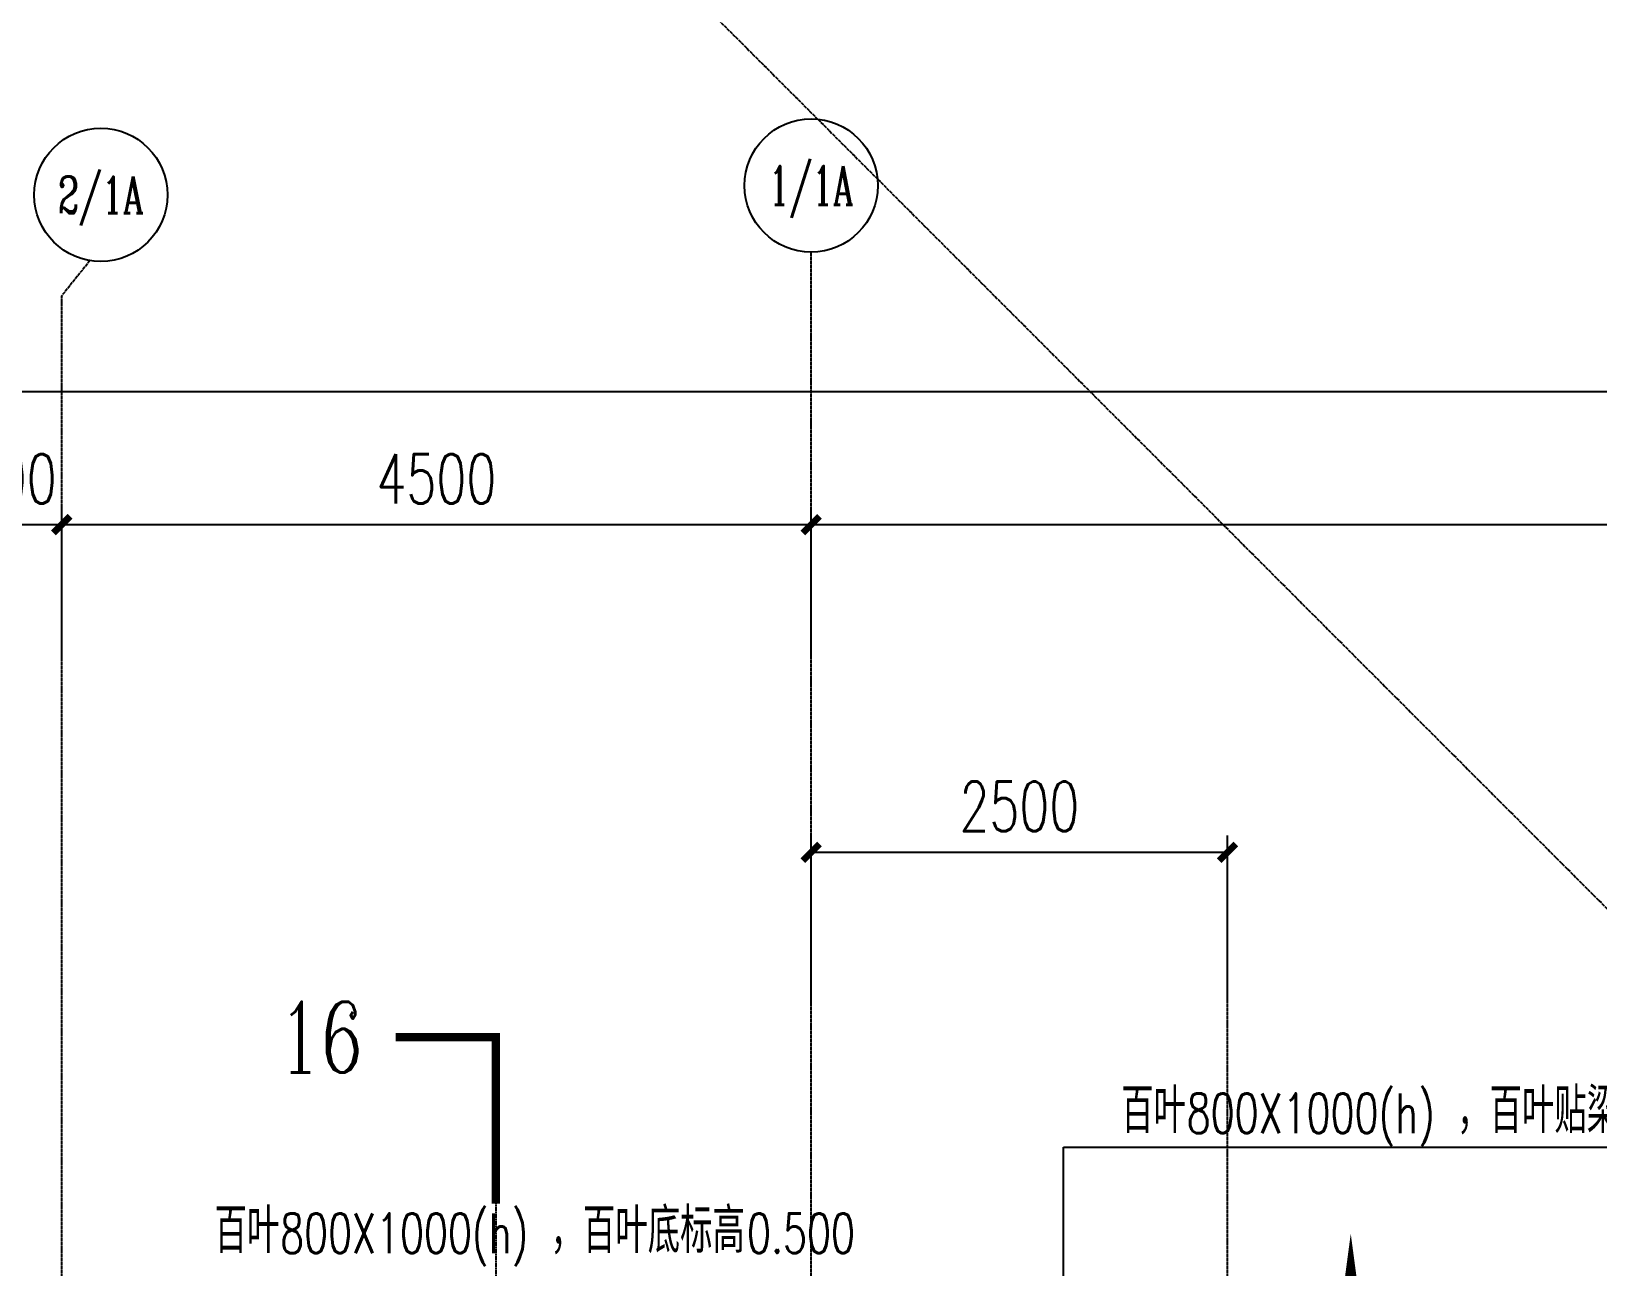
# Model space of a CAD drawing. Extents: x -954573 to 446329, y 489853 to 1226784.
# Drawn here: x -144037 to -134632, y 835392 to 842808 of the extents above; entities that cross this region are included whole.
import ezdxf
from ezdxf.enums import TextEntityAlignment as Align

# ---------------------------------------------------------------- set-up
doc = ezdxf.new("R2010")
doc.units = 0
doc.header["$LTSCALE"] = 10
doc.header["$MEASUREMENT"] = 0
doc.linetypes.add('10平面$0$DOTE', pattern=[2.42, 2, -0.2, 0.02, -0.2])
doc.linetypes.add('10平面$1$DASH', pattern=[0.35, 0.25, -0.1])
doc.layers.get('Defpoints').update_dxf_attribs({"color": 210})
for name, color, linetype in [('10平面$0$A-AXIS-D', 8, 'Continuous'), ('10平面$0$A-AXIS-DOTE', 8, '10平面$0$DOTE'), ('10平面$0$A-AXIS-SYMB', 8, 'Continuous'), ('10平面$0$AS-WALL', 8, 'Continuous'), ('10平面$0$DIM_SYMB', 8, 'Continuous'), ('10平面$0$PUB_TEXT', 8, 'Continuous'), ('A-LIN-V', 9, 'Continuous')]:
    doc.layers.add(name, color=color, linetype=linetype)
doc.styles.add('10平面$0$_TCH_AXIS', font='COMPLEX', dxfattribs={"bigfont": 'GBCBIG'})
doc.styles.add('10平面$0$_TCH_DIM_T3', font='SIMPLEX', dxfattribs={"width": 0.705882, "bigfont": 'GBCBIG'})
doc.styles.add('10平面$0$_TCH_LABEL', font='COMPLEX', dxfattribs={"bigfont": 'GBCBIG'})
doc.styles.add('10平面$0$A-STANDARD', font='SIMPLEX', dxfattribs={"bigfont": 'GBCBIG'})
doc.dimstyles.new('10平面$0$_TCH_ARCH&&100', dxfattribs={"dimtxt": 297.5, "dimasz": 100, "dimexe": 100, "dimexo": 100, "dimgap": 126.25, "dimtad": 1, "dimdec": 0, "dimzin": 0, "dimdsep": 46, "dimtxsty": '10平面$0$_TCH_DIM_T3', "dimblk": '10平面$0$_ArchTick', "dimcen": 0.09, "dimclrt": 7, "dimazin": 2, "dimtfac": 1, "dimtdec": 0, "dimtix": 1, "dimtmove": 2, "dimatfit": 3, "dimfxl": 0, "dimtolj": 1, "dimtzin": 0, "dimarcsym": 0})

# ---------------------------------------------------------------- blocks, each defined once
blk = doc.blocks.new('10平面$0$_ArchTick')
at = {"color": 0, "linetype": 'ByBlock', "const_width": 0.4}
blk.add_lwpolyline([(-0.5, -0.5), (0.5, 0.5)], dxfattribs=at)
blk = doc.blocks.new('*D2935')
at = {"layer": '10平面$0$A-AXIS-D', "color": 0, "lineweight": -2}
for p, q in [((76282.2, 34220), (76282.2, 35126.7)), ((76882.2, 34220), (76882.2, 35126.7)), ((76282.2, 35026.7), (76882.2, 35026.7))]:
    blk.add_line(p, q, dxfattribs=at)
at = {"layer": 'Defpoints', "color": 0}
for p in [(76882.2, 35026.7), (76282.2, 34120), (76882.2, 34120)]:
    blk.add_point(p, dxfattribs=at)
at = {"layer": '10平面$0$A-AXIS-D', "color": 0, "lineweight": -2, "xscale": 100, "yscale": 100, "zscale": 100, "rotation": 180}
blk.add_blockref('10平面$0$_ArchTick', (76282.2, 35026.7), dxfattribs=at)
at = {"layer": '10平面$0$A-AXIS-D', "color": 0, "lineweight": -2, "xscale": 100, "yscale": 100, "zscale": 100}
blk.add_blockref('10平面$0$_ArchTick', (76882.2, 35026.7), dxfattribs=at)
at = {"layer": '10平面$0$A-AXIS-D', "color": 7, "insert": (76582.2, 35301.7), "char_height": 297.5, "attachment_point": 5, "style": '10平面$0$_TCH_DIM_T3'}
blk.add_mtext('\\A1;600', dxfattribs=at)
blk = doc.blocks.new('*D2936')
at = {"layer": '10平面$0$A-AXIS-D', "color": 0, "lineweight": -2}
for p, q in [((76882.2, 34220), (76882.2, 35126.7)), ((81382.2, 34220), (81382.2, 35126.7)), ((76882.2, 35026.7), (81382.2, 35026.7))]:
    blk.add_line(p, q, dxfattribs=at)
at = {"layer": 'Defpoints', "color": 0}
for p in [(81382.2, 35026.7), (76882.2, 34120), (81382.2, 34120)]:
    blk.add_point(p, dxfattribs=at)
at = {"layer": '10平面$0$A-AXIS-D', "color": 0, "lineweight": -2, "xscale": 100, "yscale": 100, "zscale": 100, "rotation": 180}
blk.add_blockref('10平面$0$_ArchTick', (76882.2, 35026.7), dxfattribs=at)
at = {"layer": '10平面$0$A-AXIS-D', "color": 0, "lineweight": -2, "xscale": 100, "yscale": 100, "zscale": 100}
blk.add_blockref('10平面$0$_ArchTick', (81382.2, 35026.7), dxfattribs=at)
at = {"layer": '10平面$0$A-AXIS-D', "color": 7, "insert": (79132.2, 35301.7), "char_height": 297.5, "attachment_point": 5, "style": '10平面$0$_TCH_DIM_T3'}
blk.add_mtext('\\A1;4500', dxfattribs=at)
blk = doc.blocks.new('*D2937')
at = {"layer": '10平面$0$A-AXIS-D', "color": 0, "lineweight": -2}
for p, q in [((81382.2, 34220), (81382.2, 35126.7)), ((91882.2, 34220), (91882.2, 35126.7)), ((81382.2, 35026.7), (91882.2, 35026.7))]:
    blk.add_line(p, q, dxfattribs=at)
at = {"layer": 'Defpoints', "color": 0}
for p in [(91882.2, 35026.7), (81382.2, 34120), (91882.2, 34120)]:
    blk.add_point(p, dxfattribs=at)
at = {"layer": '10平面$0$A-AXIS-D', "color": 0, "lineweight": -2, "xscale": 100, "yscale": 100, "zscale": 100, "rotation": 180}
blk.add_blockref('10平面$0$_ArchTick', (81382.2, 35026.7), dxfattribs=at)
at = {"layer": '10平面$0$A-AXIS-D', "color": 0, "lineweight": -2, "xscale": 100, "yscale": 100, "zscale": 100}
blk.add_blockref('10平面$0$_ArchTick', (91882.2, 35026.7), dxfattribs=at)
at = {"layer": '10平面$0$A-AXIS-D', "color": 7, "insert": (86632.2, 35301.7), "char_height": 297.5, "attachment_point": 5, "style": '10平面$0$_TCH_DIM_T3'}
blk.add_mtext('\\A1;10500', dxfattribs=at)
blk = doc.blocks.new('*D3041')
at = {"layer": '10平面$0$A-AXIS-D', "color": 0, "lineweight": -2}
for p, q in [((-33817.8, 34320), (-33817.8, 35926.7)), ((92682.2, 34320), (92682.2, 35926.7)), ((-33817.8, 35826.7), (92682.2, 35826.7))]:
    blk.add_line(p, q, dxfattribs=at)
at = {"layer": 'Defpoints', "color": 0}
for p in [(92682.2, 35826.7), (-33817.8, 34220), (92682.2, 34220)]:
    blk.add_point(p, dxfattribs=at)
at = {"layer": '10平面$0$A-AXIS-D', "color": 0, "lineweight": -2, "xscale": 100, "yscale": 100, "zscale": 100, "rotation": 180}
blk.add_blockref('10平面$0$_ArchTick', (-33817.8, 35826.7), dxfattribs=at)
at = {"layer": '10平面$0$A-AXIS-D', "color": 0, "lineweight": -2, "xscale": 100, "yscale": 100, "zscale": 100}
blk.add_blockref('10平面$0$_ArchTick', (92682.2, 35826.7), dxfattribs=at)
at = {"layer": '10平面$0$A-AXIS-D', "color": 7, "insert": (29432.2, 36101.7), "char_height": 297.5, "attachment_point": 5, "style": '10平面$0$_TCH_DIM_T3'}
blk.add_mtext('\\A1;126500', dxfattribs=at)
blk = doc.blocks.new('*D3191')
at = {"layer": '10平面$0$A-AXIS-D', "color": 0, "lineweight": -2}
for p, q in [((81382.2, 32160), (81382.2, 33160)), ((83882.2, 32160), (83882.2, 33160)), ((81382.2, 33060), (83882.2, 33060))]:
    blk.add_line(p, q, dxfattribs=at)
at = {"layer": 'Defpoints', "color": 0}
for p in [(83882.2, 33060), (81382.2, 32060), (83882.2, 32060)]:
    blk.add_point(p, dxfattribs=at)
at = {"layer": '10平面$0$A-AXIS-D', "color": 0, "lineweight": -2, "xscale": 100, "yscale": 100, "zscale": 100, "rotation": 180}
blk.add_blockref('10平面$0$_ArchTick', (81382.2, 33060), dxfattribs=at)
at = {"layer": '10平面$0$A-AXIS-D', "color": 0, "lineweight": -2, "xscale": 100, "yscale": 100, "zscale": 100}
blk.add_blockref('10平面$0$_ArchTick', (83882.2, 33060), dxfattribs=at)
at = {"layer": '10平面$0$A-AXIS-D', "color": 7, "insert": (82632.2, 33335), "char_height": 297.5, "attachment_point": 5, "style": '10平面$0$_TCH_DIM_T3'}
blk.add_mtext('\\A1;2500', dxfattribs=at)
blk = doc.blocks.new('10平面$0$dote')
at = {"layer": '10平面$0$A-AXIS-D'}
for centre in [(81382.2, 37062.3), (77117.3, 37006.1)]:
    blk.add_circle(centre, 400, dxfattribs=at)
at = {"layer": '10平面$0$A-AXIS-DOTE'}
for p, q in [((61882.2, 57000), (91882.2, 27000)), ((77051.7, 36611.6), (76882.2, 36400)), ((81382.2, -68993.9), (81382.2, 36662.3)), ((76882.2, -68810), (76882.2, 36400)), ((83882.2, 17390), (83882.2, 33120))]:
    blk.add_line(p, q, dxfattribs=at)
at = {"layer": '10平面$0$DIM_SYMB', "const_width": 50}
blk.add_lwpolyline([(78887.9, 31949.5), (79487.9, 31949.5), (79487.9, 30949.5)], dxfattribs=at)
at = {"layer": '10平面$0$DIM_SYMB', "linetype": '10平面$1$DASH', "ltscale": 3}
blk.add_lwpolyline([(79487.9, 31204.5), (79487.9, 25338.2)], dxfattribs=at)
at = {"layer": '10平面$0$PUB_TEXT', "style": '10平面$0$_TCH_AXIS', "width": 0.65625}
for s, height, p, p2 in [('2/1A', 219.77, (76859.8, 36896.2), (77374.8, 36896.2)), ('1/1A', 232.83, (81127.5, 36945.9), (81636.9, 36945.9))]:
    blk.add_text(s, height=height, dxfattribs=at).set_placement(p, p2, align=Align.FIT)
at = {"layer": '10平面$0$PUB_TEXT', "style": '10平面$0$_TCH_LABEL', "width": 0.705882}
blk.add_text('16', height=425, dxfattribs=at).set_placement((78180.8, 31737))
at = {"layer": '10平面$0$A-AXIS-D'}
for base, p1, p2, angle, picture, middle in [((92682.2, 35826.7), (-33817.8, 34220), (92682.2, 34220), 0, '*D3041', (29432.2, 36101.7)), ((76882.2, 35026.7), (76282.2, 34120), (76882.2, 34120), 0, '*D2935', (76582.2, 35301.7)), ((81382.2, 35026.7), (76882.2, 34120), (81382.2, 34120), 0, '*D2936', (79132.2, 35301.7)), ((91882.2, 35026.7), (81382.2, 34120), (91882.2, 34120), 0, '*D2937', (86632.2, 35301.7)), ((83882.2, 33060), (81382.2, 32060), (83882.2, 32060), 360, '*D3191', (82632.2, 33335))]:
    dim = blk.add_linear_dim(base=base, p1=p1, p2=p2, angle=angle, dimstyle='10平面$0$_TCH_ARCH&&100', override={"dimgap": 0}, dxfattribs=at)
    dim.commit()
    dim.dimension.update_dxf_attribs({"geometry": picture, "text_midpoint": middle, "dimtype": 129})
blk = doc.blocks.new('10平面')
at = {"layer": '10平面$0$A-AXIS-SYMB'}
for p, q in [((-137838.4, 832190), (-137838.4, 836110)), ((-137838.4, 836110), (-133848.4, 836110))]:
    blk.add_line(p, q, dxfattribs=at)
blk.add_lwpolyline([(-136114.2, 834130, 0, 0, 0), (-136114.2, 835590, 0, 140, 0), (-136114.2, 835065, 0, 0, 0)], format="xyseb", dxfattribs=at)
at = {"layer": '10平面$0$AS-WALL'}
blk.add_blockref('10平面$0$dote', (-220736.4, 804820), dxfattribs=at)
at = {"layer": '10平面$0$PUB_TEXT', "style": '10平面$0$A-STANDARD'}
for s, p in [('百叶', (-137492.5, 836194)), ('，百叶贴梁底设置', (-135475.3, 836194)), ('百叶', (-142936, 835474)), ('，百叶底标高', (-140918.8, 835474))]:
    blk.add_text(s, height=270.07, dxfattribs=at).set_placement(p)
at = {"layer": '10平面$0$PUB_TEXT', "style": '10平面$0$A-STANDARD', "width": 0.705882}
for s, p in [('800X1000(h)', (-137099.3, 836194)), ('800X1000(h)', (-142542.8, 835474)), ('0.500', (-139739.2, 835474))]:
    blk.add_text(s, height=238, dxfattribs=at).set_placement(p)

msp = doc.modelspace()

# ---------------------------------------------------------------- block references
at = {"layer": 'A-LIN-V'}
msp.add_blockref('10平面', (0, 0), dxfattribs=at)

doc.saveas('drawing.dxf')
